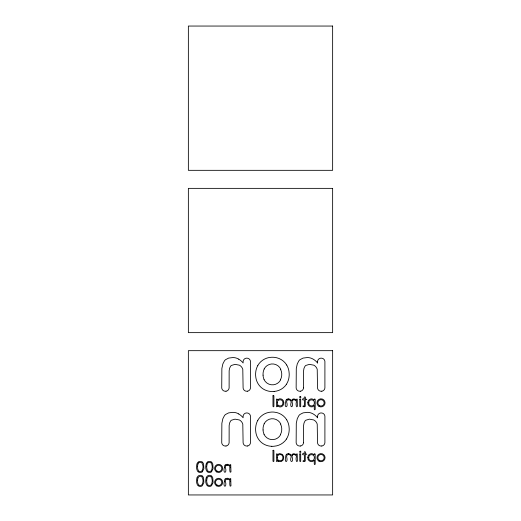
<?xml version="1.0" encoding="UTF-8"?>
<svg xmlns="http://www.w3.org/2000/svg" width="521" height="521" viewBox="0 0 521 521"><rect width="100%" height="100%" fill="white"/><g stroke="black" fill="none" stroke-linecap="round" stroke-linejoin="round"><path stroke-width="0.78" d="M303.535 387.845L303.574 370.815L303.997 368.282L304.967 366.302A4.077 4.077 0 0 1 305.807 365.449L309.428 364.361L313.727 365.162A6.454 6.454 0 0 1 315.472 366.426L315.947 366.96A6.825 6.825 0 0 1 317.224 369.435L317.523 387.845A3.738 3.738 0 0 0 318.552 390.151A3.53 3.53 0 0 0 320.63 391.186L320.819 391.206A4.546 4.546 0 0 0 321.607 391.206L321.796 391.186M303.535 442.642L303.574 425.605L303.997 423.072L304.967 421.092A4.077 4.077 0 0 1 305.807 420.239L309.428 419.151L313.727 419.952A6.454 6.454 0 0 1 315.472 421.215L315.947 421.75A6.825 6.825 0 0 1 317.224 424.224L317.523 442.642A3.738 3.738 0 0 0 318.552 444.941A3.53 3.53 0 0 0 320.63 445.983L320.819 445.996A4.546 4.546 0 0 0 321.607 445.996L321.796 445.976M317.523 361.554L317.51 362.994M317.523 416.344L317.51 417.79M202.33 471.798L203.88 468.646L203.594 464.1A4.468 4.468 0 0 0 202.356 462.094M211.526 471.798L213.076 468.646L212.796 464.1A4.468 4.468 0 0 0 211.552 462.094M287.944 399.822L288.387 399.744M304.368 406.745L303.007 406.66L303.131 405.924M226.01 391.186L225.814 391.206A4.546 4.546 0 0 1 225.033 391.206L224.844 391.186A3.53 3.53 0 0 1 222.76 390.144A3.738 3.738 0 0 1 221.731 387.845L221.868 368.516L222.858 363.912L224.44 360.845A7.086 7.086 0 0 1 225.573 359.666L228.66 358.083L232.835 357.562A11.449 11.449 0 0 1 238.742 359.151M247.377 391.186L247.188 391.206A4.546 4.546 0 0 1 246.4 391.206L246.212 391.186A3.53 3.53 0 0 1 244.134 390.144A3.738 3.738 0 0 1 243.099 387.845L242.799 369.435A6.825 6.825 0 0 0 241.529 366.96L241.047 366.426A6.454 6.454 0 0 0 239.302 365.162L235.004 364.361L231.389 365.449A4.077 4.077 0 0 0 230.549 366.302L229.579 368.282L229.149 370.815L229.116 387.845A3.64 3.64 0 0 1 226.01 391.219M300.428 391.186L300.239 391.206A4.546 4.546 0 0 1 299.451 391.206L299.262 391.186A3.53 3.53 0 0 1 297.185 390.144A3.738 3.738 0 0 1 296.149 387.845L296.286 368.516L297.276 363.912L298.865 360.845A7.086 7.086 0 0 1 299.992 359.666L303.079 358.083L307.253 357.562A11.449 11.449 0 0 1 313.167 359.151A15.089 15.089 0 0 1 317.536 362.974M226.01 445.976L225.814 445.996A4.546 4.546 0 0 1 225.033 445.996L224.844 445.976A3.53 3.53 0 0 1 222.76 444.941A3.738 3.738 0 0 1 221.731 442.642L221.868 423.312L222.858 418.708L224.44 415.634A7.086 7.086 0 0 1 225.573 414.455L228.66 412.879L232.835 412.352A11.449 11.449 0 0 1 238.742 413.941M247.377 445.976L247.188 445.996A4.546 4.546 0 0 1 246.4 445.996L246.212 445.976A3.53 3.53 0 0 1 244.134 444.941A3.738 3.738 0 0 1 243.099 442.642L242.799 424.224A6.825 6.825 0 0 0 241.529 421.75L241.047 421.215A6.454 6.454 0 0 0 239.302 419.952L235.004 419.151L231.389 420.239A4.077 4.077 0 0 0 230.549 421.092L229.579 423.072L229.149 425.605L229.116 442.642A3.64 3.64 0 0 1 226.01 446.015M300.428 445.976L300.239 445.996A4.546 4.546 0 0 1 299.451 445.996L299.262 445.976A3.53 3.53 0 0 1 297.185 444.941A3.738 3.738 0 0 1 296.149 442.642L296.286 423.312L297.276 418.708L298.865 415.634A7.086 7.086 0 0 1 299.992 414.455L303.079 412.879L307.253 412.352A11.449 11.449 0 0 1 313.167 413.941A15.089 15.089 0 0 1 317.536 417.764M293.753 399.744L293.323 399.822A1.491 1.491 0 0 0 292.535 400.356M288.387 454.533L287.944 454.618A1.563 1.563 0 0 0 287.123 455.165A2.774 2.774 0 0 0 286.667 456.826C288.439 463.104 283.893 463.189 285.716 456.78A3.784 3.784 0 0 1 286.322 454.488M293.753 454.533L293.323 454.612A1.491 1.491 0 0 0 292.535 455.146M227.195 465.155L226.739 465.233A1.622 1.622 0 0 0 225.886 465.767M227.195 479.099L226.739 479.177A1.622 1.622 0 0 0 225.886 479.711A2.625 2.625 0 0 0 225.417 481.345C227.267 487.93 222.545 487.864 224.466 481.3M274.137 391.453L273.564 391.499A19.811 19.811 0 0 1 271.832 391.525A17.16 17.16 0 0 1 263.424 389.115A15.851 15.851 0 0 1 258.11 383.769A17.16 17.16 0 0 1 257.563 382.792A16.998 16.998 0 0 1 255.831 377.412L255.642 375.641A21.328 21.328 0 0 1 255.642 373.205L255.824 371.434A16.998 16.998 0 0 1 257.817 365.553M303.131 460.72L303.007 461.45L304.368 461.534A1.257 1.257 0 0 0 304.974 461.059M288.419 398.871L287.214 399.086A2.038 2.038 0 0 0 286.368 399.724M288.419 453.661L287.214 453.876A2.038 2.038 0 0 0 286.368 454.52M227.247 464.283L225.873 464.55A2.045 2.045 0 0 0 225.137 465.123M300.376 396.396L300.917 397.119A0.658 0.658 0 0 1 300.181 397.699A0.658 0.658 0 0 1 299.634 396.924A0.658 0.658 0 0 1 300.435 396.409M300.376 451.186L300.917 451.909A0.658 0.658 0 0 1 300.181 452.488A0.658 0.658 0 0 1 299.634 451.714A0.658 0.658 0 0 1 300.435 451.206M278.507 461.287L281.171 461.632L283.222 459.978L283.769 456.917L282.512 454.429L279.751 453.57L278.318 454.104L277.348 455.159L277.27 453.934L276.553 453.863L276.677 461.573L277.302 461.352L277.348 460.115A3.321 3.321 0 0 0 278.507 461.28M230.048 467.409C229.722 466.184 229.338 474.357 230.972 471.902L230.731 464.569L230.106 464.732L230.048 465.826A3.328 3.328 0 0 0 227.247 464.309M230.048 481.345C229.722 480.128 229.338 488.301 230.972 485.846L230.731 478.506L230.087 478.714L230.048 479.769A3.328 3.328 0 0 0 227.247 478.252L225.873 478.493A2.045 2.045 0 0 0 225.137 479.066M224.466 467.357C222.395 473.902 227.443 473.98 225.391 467.409A2.625 2.625 0 0 1 225.867 465.754M227.221 479.248A2.501 2.501 0 0 1 230.139 481.332M224.505 481.3A3.634 3.634 0 0 1 225.092 479.04M207.43 485.709A3.152 3.152 0 0 0 211.506 485.715L213.076 482.583L212.796 478.037A4.468 4.468 0 0 0 211.552 476.038M207.384 485.761A4.526 4.526 0 0 1 206.16 483.742A8.987 8.987 0 0 1 206.251 477.894M206.212 477.881A4.474 4.474 0 0 1 207.384 476.031A3.178 3.178 0 0 1 211.513 476.09M198.234 485.709A3.152 3.152 0 0 0 202.311 485.715L203.88 482.583L203.594 478.037A4.468 4.468 0 0 0 202.356 476.038M198.188 485.761A4.526 4.526 0 0 1 196.964 483.742A8.987 8.987 0 0 1 197.049 477.894M197.016 477.881A4.474 4.474 0 0 1 198.188 476.031A3.178 3.178 0 0 1 202.317 476.09M202.311 471.772A3.152 3.152 0 0 1 198.234 471.765M198.188 471.818A4.526 4.526 0 0 1 196.964 469.805A8.987 8.987 0 0 1 197.049 463.95M197.016 463.937A4.474 4.474 0 0 1 198.188 462.088M198.234 462.14A3.178 3.178 0 0 1 202.317 462.147M211.506 471.772A3.152 3.152 0 0 1 207.43 471.765M207.384 471.818A4.526 4.526 0 0 1 206.16 469.805A8.987 8.987 0 0 1 206.251 463.95M206.212 463.937A4.474 4.474 0 0 1 207.384 462.088M207.43 462.14A3.178 3.178 0 0 1 211.513 462.147M227.221 465.305A2.501 2.501 0 0 1 230.139 467.389M224.505 467.357A3.634 3.634 0 0 1 225.092 465.097M238.722 413.98A15.089 15.089 0 0 1 243.118 417.764L243.105 416.344A3.64 3.64 0 0 1 246.205 412.971L246.4 412.99A4.546 4.546 0 0 1 247.188 412.99L247.377 413.01A3.53 3.53 0 0 1 249.455 414.045A3.738 3.738 0 0 1 250.49 416.344L250.484 442.642A3.64 3.64 0 0 1 247.384 446.015M317.536 416.344A3.64 3.64 0 0 1 320.623 412.971L320.819 412.99A4.546 4.546 0 0 1 321.607 412.99L321.796 413.01A3.53 3.53 0 0 1 323.873 414.045A3.738 3.738 0 0 1 324.909 416.344L324.902 442.642A3.64 3.64 0 0 1 321.802 446.015M303.522 442.642A3.64 3.64 0 0 1 300.435 446.015M257.817 420.343A16.998 16.998 0 0 0 255.831 426.224L255.642 427.995A21.328 21.328 0 0 0 255.642 430.431L255.824 432.202A16.998 16.998 0 0 0 257.55 437.588A17.16 17.16 0 0 0 258.116 438.558A15.851 15.851 0 0 0 263.431 443.899A17.16 17.16 0 0 0 271.832 446.308M257.765 420.31A16.535 16.535 0 0 1 271.259 412.078L271.832 412.052A19.531 19.531 0 0 1 273.564 412.078L274.137 412.124A16.385 16.385 0 0 1 286.752 419.835M286.7 419.867A17.408 17.408 0 0 1 287.253 420.844A16.998 16.998 0 0 1 288.979 426.224L289.194 428.601A21.42 21.42 0 0 1 289.168 430.431L288.986 432.202A16.998 16.998 0 0 1 286.993 438.083A17.31 17.31 0 0 1 286.4 439.027M286.472 439.079A16.34 16.34 0 0 1 274.131 446.23L273.564 446.289A19.811 19.811 0 0 1 271.832 446.315M263.085 429.955A11.807 11.807 0 0 1 264.225 423.781M264.14 423.736A9.313 9.313 0 0 1 280.819 424.042M280.591 424.153A11.508 11.508 0 0 1 280.461 434.553M280.663 434.657A9.313 9.313 0 0 1 264.023 434.345M264.101 434.306A11.149 11.149 0 0 1 263.059 429.962M238.722 359.19A15.089 15.089 0 0 1 243.118 362.974L243.105 361.554A3.64 3.64 0 0 1 246.205 358.181L246.4 358.194A4.546 4.546 0 0 1 247.188 358.194L247.377 358.214A3.53 3.53 0 0 1 249.455 359.256A3.738 3.738 0 0 1 250.49 361.554L250.484 387.845A3.64 3.64 0 0 1 247.384 391.219M317.536 361.554A3.64 3.64 0 0 1 320.623 358.181L320.819 358.194A4.546 4.546 0 0 1 321.607 358.194L321.796 358.214A3.53 3.53 0 0 1 323.873 359.256A3.738 3.738 0 0 1 324.909 361.554L324.902 387.845A3.64 3.64 0 0 1 321.802 391.219M303.522 387.845A3.64 3.64 0 0 1 300.435 391.219M257.765 365.521A16.535 16.535 0 0 1 271.259 357.282L271.832 357.263A19.531 19.531 0 0 1 273.564 357.289L274.137 357.328A16.385 16.385 0 0 1 286.752 365.045M286.7 365.078A17.408 17.408 0 0 1 287.253 366.055A16.998 16.998 0 0 1 288.979 371.434L289.194 373.811A21.42 21.42 0 0 1 289.168 375.641L288.986 377.412A16.998 16.998 0 0 1 286.993 383.293A17.31 17.31 0 0 1 286.4 384.238M286.472 384.283A16.34 16.34 0 0 1 274.131 391.44M263.085 375.166A11.807 11.807 0 0 1 264.225 368.992M264.14 368.946A9.313 9.313 0 0 1 280.819 369.252M280.591 369.363A11.508 11.508 0 0 1 280.461 379.757M280.663 379.868A9.313 9.313 0 0 1 264.023 379.548M264.101 379.509A11.149 11.149 0 0 1 263.059 375.166M305.039 406.302A2.253 2.253 0 0 0 305.247 405.051L305.293 399.828L306.869 399.392L305.293 398.962C306.381 396.129 303.261 396.136 304.368 398.962C301.952 397.757 301.731 400.949 304.368 399.828L304.368 404.999A1.863 1.863 0 0 1 304.31 405.54L304.153 405.794A0.821 0.821 0 0 1 303.58 405.996M304.974 406.269A1.257 1.257 0 0 1 304.375 406.771M288.419 398.969A3.269 3.269 0 0 1 291.35 400.571L293.089 398.956L294.958 399.106L296.449 400.336L296.521 399.177L297.244 399.112L297.374 406.36C296.215 408.51 295.694 402.844 296.449 401.991A2.39 2.39 0 0 0 293.766 399.841M292.509 400.343A2.781 2.781 0 0 0 292.105 401.984C293.896 408.177 289.37 408.536 291.148 402.036A2.449 2.449 0 0 0 288.406 399.841M287.944 399.828A1.563 1.563 0 0 0 287.123 400.369A2.774 2.774 0 0 0 286.667 402.036C288.719 408.243 283.619 408.405 285.716 401.991A3.784 3.784 0 0 1 286.322 399.698M288.419 453.758A3.269 3.269 0 0 1 291.35 455.361L293.089 453.745L294.958 453.895L296.449 455.126L296.521 453.973L297.244 453.902L297.374 461.15C296.273 463.26 295.596 457.848 296.449 456.78A2.39 2.39 0 0 0 293.766 454.631M292.509 455.133A2.781 2.781 0 0 0 292.105 456.78C294.137 463.065 289.077 463.156 291.148 456.826A2.449 2.449 0 0 0 288.406 454.638M305.039 461.098A2.253 2.253 0 0 0 305.247 459.841L305.293 454.618L306.869 454.188L305.293 453.752C306.374 450.925 303.255 450.925 304.368 453.752C301.952 452.541 301.731 455.745 304.368 454.618L304.368 459.789A1.863 1.863 0 0 1 304.31 460.336L304.153 460.59A0.821 0.821 0 0 1 303.58 460.785M277.289 402.726C276.651 406.862 283.281 407.162 282.903 402.954C283.522 398.858 276.957 398.585 277.289 402.726M277.289 457.516C276.651 461.658 283.281 461.951 282.903 457.744C283.522 453.648 276.957 453.374 277.289 457.516M283.815 402.837C284.108 405.559 280.969 408.099 278.507 406.497A3.321 3.321 0 0 1 277.335 405.331L277.302 406.562L276.703 406.79L276.423 399.412C277.283 397.692 277.55 401.333 277.83 399.711C280.103 397.321 284.205 399.731 283.815 402.837M307.826 402.746C307.351 405.859 311.428 408.36 313.759 406.009C315.114 403.339 313.225 411.727 315.205 409.447L315.205 399.379C314.202 397.569 314.573 401.522 313.31 399.399C310.946 397.79 307.631 399.978 307.826 402.746M307.826 457.536C307.351 460.655 311.428 463.156 313.759 460.798C315.114 458.128 313.225 466.516 315.205 464.237L315.205 454.169C313.955 452.195 314.821 456.52 313.219 454.13C310.842 452.625 307.637 454.813 307.826 457.536M308.725 402.772C308.119 406.816 314.697 407.096 314.358 403C314.964 398.975 308.419 398.715 308.725 402.772M308.725 457.568C308.119 461.613 314.697 461.886 314.358 457.79C314.964 453.765 308.419 453.511 308.725 457.568M272.978 395.836L272.978 406.387L273.466 406.823L273.903 406.387L273.903 395.836L273.466 395.393L272.978 395.81M272.978 450.626L272.978 461.176L273.466 461.613L273.903 461.176L273.903 450.6L273.44 450.19L272.978 450.626M299.783 399.229L299.783 406.406L300.291 406.823L300.708 406.387L300.708 399.229L300.246 398.793L299.79 399.184M299.783 454.025L299.783 461.202L300.291 461.613L300.708 461.176L300.708 453.999L300.246 453.583L299.79 453.973M197.531 466.191L197.518 466.438A11.833 11.833 0 0 0 197.518 467.474L197.908 469.642L198.853 471.075A2.104 2.104 0 0 0 199.797 471.518L199.953 471.544A2.677 2.677 0 0 0 200.435 471.557L200.748 471.518A2.091 2.091 0 0 0 201.686 471.075L202.617 469.642L203.014 467.474A11.833 11.833 0 0 0 203.014 466.438L202.617 464.257L201.686 462.824A2.091 2.091 0 0 0 200.748 462.381L199.797 462.381A2.104 2.104 0 0 0 198.846 462.817L197.98 464.074L197.531 466.191M197.531 480.134L197.518 480.382A11.833 11.833 0 0 0 197.518 481.417L197.908 483.586L198.853 485.018A2.104 2.104 0 0 0 199.797 485.461L199.953 485.487A2.677 2.677 0 0 0 200.435 485.5L200.748 485.461A2.091 2.091 0 0 0 201.686 485.018L202.617 483.586L203.014 481.417A11.833 11.833 0 0 0 203.014 480.382L202.617 478.2L201.686 476.761A2.091 2.091 0 0 0 200.748 476.318L199.797 476.324A2.104 2.104 0 0 0 198.846 476.761L197.98 478.017L197.531 480.134M206.726 466.191L206.713 466.438A11.833 11.833 0 0 0 206.713 467.474L207.111 469.642L208.048 471.075A2.104 2.104 0 0 0 208.993 471.518L209.149 471.544A2.677 2.677 0 0 0 209.631 471.557L209.943 471.518A2.091 2.091 0 0 0 210.881 471.075L211.819 469.642L212.21 467.474A11.833 11.833 0 0 0 212.21 466.438L211.819 464.257L210.881 462.824A2.091 2.091 0 0 0 209.943 462.381L208.993 462.381A2.104 2.104 0 0 0 208.048 462.817L207.176 464.074L206.726 466.191M206.726 480.134L206.713 480.382A11.833 11.833 0 0 0 206.713 481.417L207.111 483.586L208.048 485.018A2.104 2.104 0 0 0 208.993 485.461L209.149 485.487A2.677 2.677 0 0 0 209.631 485.5L209.943 485.461A2.091 2.091 0 0 0 210.881 485.018L211.819 483.586L212.21 481.417A11.833 11.833 0 0 0 212.21 480.382L211.819 478.2L210.881 476.761A2.091 2.091 0 0 0 209.943 476.318L208.993 476.324A2.104 2.104 0 0 0 208.048 476.761L207.176 478.017L206.726 480.134M332.639 26.05L188.361 26.05L188.361 170.328L332.639 170.328L332.639 26.05M332.639 188.361L188.361 188.361L188.361 332.639L332.639 332.639L332.639 188.361M332.639 350.672L188.361 350.672L188.361 494.95L332.639 494.95L332.639 350.672M216.619 485.859A4.057 4.057 0 0 0 222.708 482.355A4.057 4.057 0 0 0 216.625 478.832A4.057 4.057 0 0 0 216.619 485.859M217.062 485.084A3.165 3.165 0 0 0 221.816 482.355A3.165 3.165 0 0 0 217.075 479.6A3.165 3.165 0 0 0 217.062 485.084M217.062 471.14A3.165 3.165 0 0 0 221.816 468.412A3.165 3.165 0 0 0 217.075 465.663A3.165 3.165 0 0 0 217.062 471.14M216.619 471.915A4.057 4.057 0 0 0 222.708 468.412A4.057 4.057 0 0 0 216.625 464.888A4.057 4.057 0 0 0 216.619 471.915M318.982 406.373A4.051 4.051 0 0 0 325.065 402.87A4.051 4.051 0 0 0 318.989 399.353A4.051 4.051 0 0 0 318.982 406.373M319.425 405.598A3.159 3.159 0 0 0 324.173 402.87A3.159 3.159 0 0 0 319.438 400.121A3.159 3.159 0 0 0 319.425 405.598M319.425 460.388A3.159 3.159 0 0 0 324.173 457.659A3.159 3.159 0 0 0 319.438 454.911A3.159 3.159 0 0 0 319.425 460.388M318.982 461.163A4.051 4.051 0 0 0 325.065 457.659A4.051 4.051 0 0 0 318.989 454.143A4.051 4.051 0 0 0 318.982 461.163"/></g></svg>
